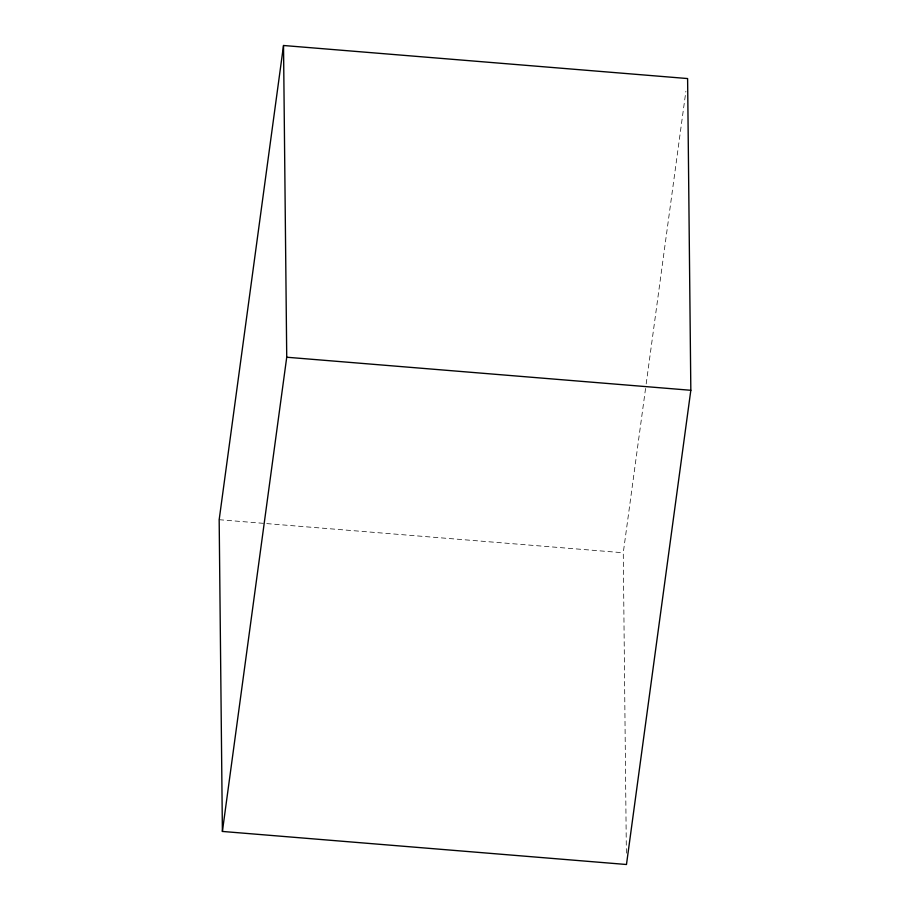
<?xml version="1.0" encoding="UTF-8"?>
<svg xmlns="http://www.w3.org/2000/svg" width="910" height="910" viewBox="0 0 910 910"><rect width="100%" height="100%" fill="white"/><g stroke="black" fill="none" stroke-linecap="round" stroke-linejoin="round"><path stroke-width="0.68" stroke-dasharray="4.55 3.41" d="M626.364 853.159L623.27 552.768L645.986 385.317M646.18 383.906L685.89 91.216M219.173 519.712L623.27 552.768"/><path stroke-width="1.36" d="M283.522 45.5L219.173 519.712L222.393 831.444L626.478 864.5L690.827 390.288L687.607 78.556L283.522 45.5L286.73 357.232L222.393 831.444M286.73 357.232L690.827 390.288"/></g></svg>
